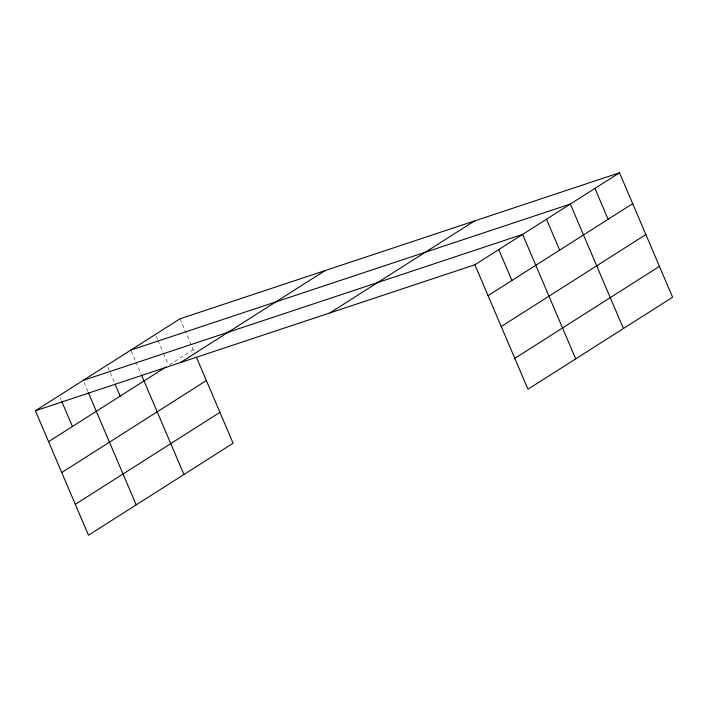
<?xml version="1.0" encoding="UTF-8"?>
<svg xmlns="http://www.w3.org/2000/svg" width="708" height="708" viewBox="0 0 708 708"><rect width="100%" height="100%" fill="white"/><g stroke="black" fill="none" stroke-linecap="round" stroke-linejoin="round"><path stroke-width="0.53" stroke-dasharray="3.54 2.66" d="M169.522 364.735L193.204 349.672M180.027 318.786L194.904 353.655M156.291 336.415L157.565 339.406M157.99 340.398L163.088 352.354M163.513 353.354L168.194 364.319M131.281 351.053L135.529 361.018M135.954 362.018L141.051 373.974M107.837 367.231L114.643 383.17M83.978 382.409L87.801 391.374M60.109 397.586L60.968 399.577"/><path stroke-width="1.06" d="M196.603 357.646L233.109 443.243L88.482 535.221L35.4 410.764L180.027 318.786L619.518 172.779L672.6 297.236L527.973 389.214L474.891 264.757L619.518 172.779M48.578 441.659L165.884 367.054M180.434 362.584L325.06 270.598M61.746 472.537L206.373 380.55M329.857 312.945L474.484 220.958M75.313 504.344L219.94 412.366M488.069 295.652L632.695 203.665M501.237 326.53L645.864 234.543M514.805 358.337L659.431 266.358M130.856 350.062L570.338 204.046L623.429 328.503M83.128 380.417L522.619 234.401L575.701 358.859M35.4 410.764L474.891 264.757M594.932 188.417L608.101 219.303M546.479 219.223L559.656 250.119M498.751 249.579L511.928 280.474M141.476 374.974L183.938 474.519M115.068 384.17L120.165 396.126M88.226 392.374L136.21 504.866M61.817 401.569L72.437 426.481"/></g></svg>
